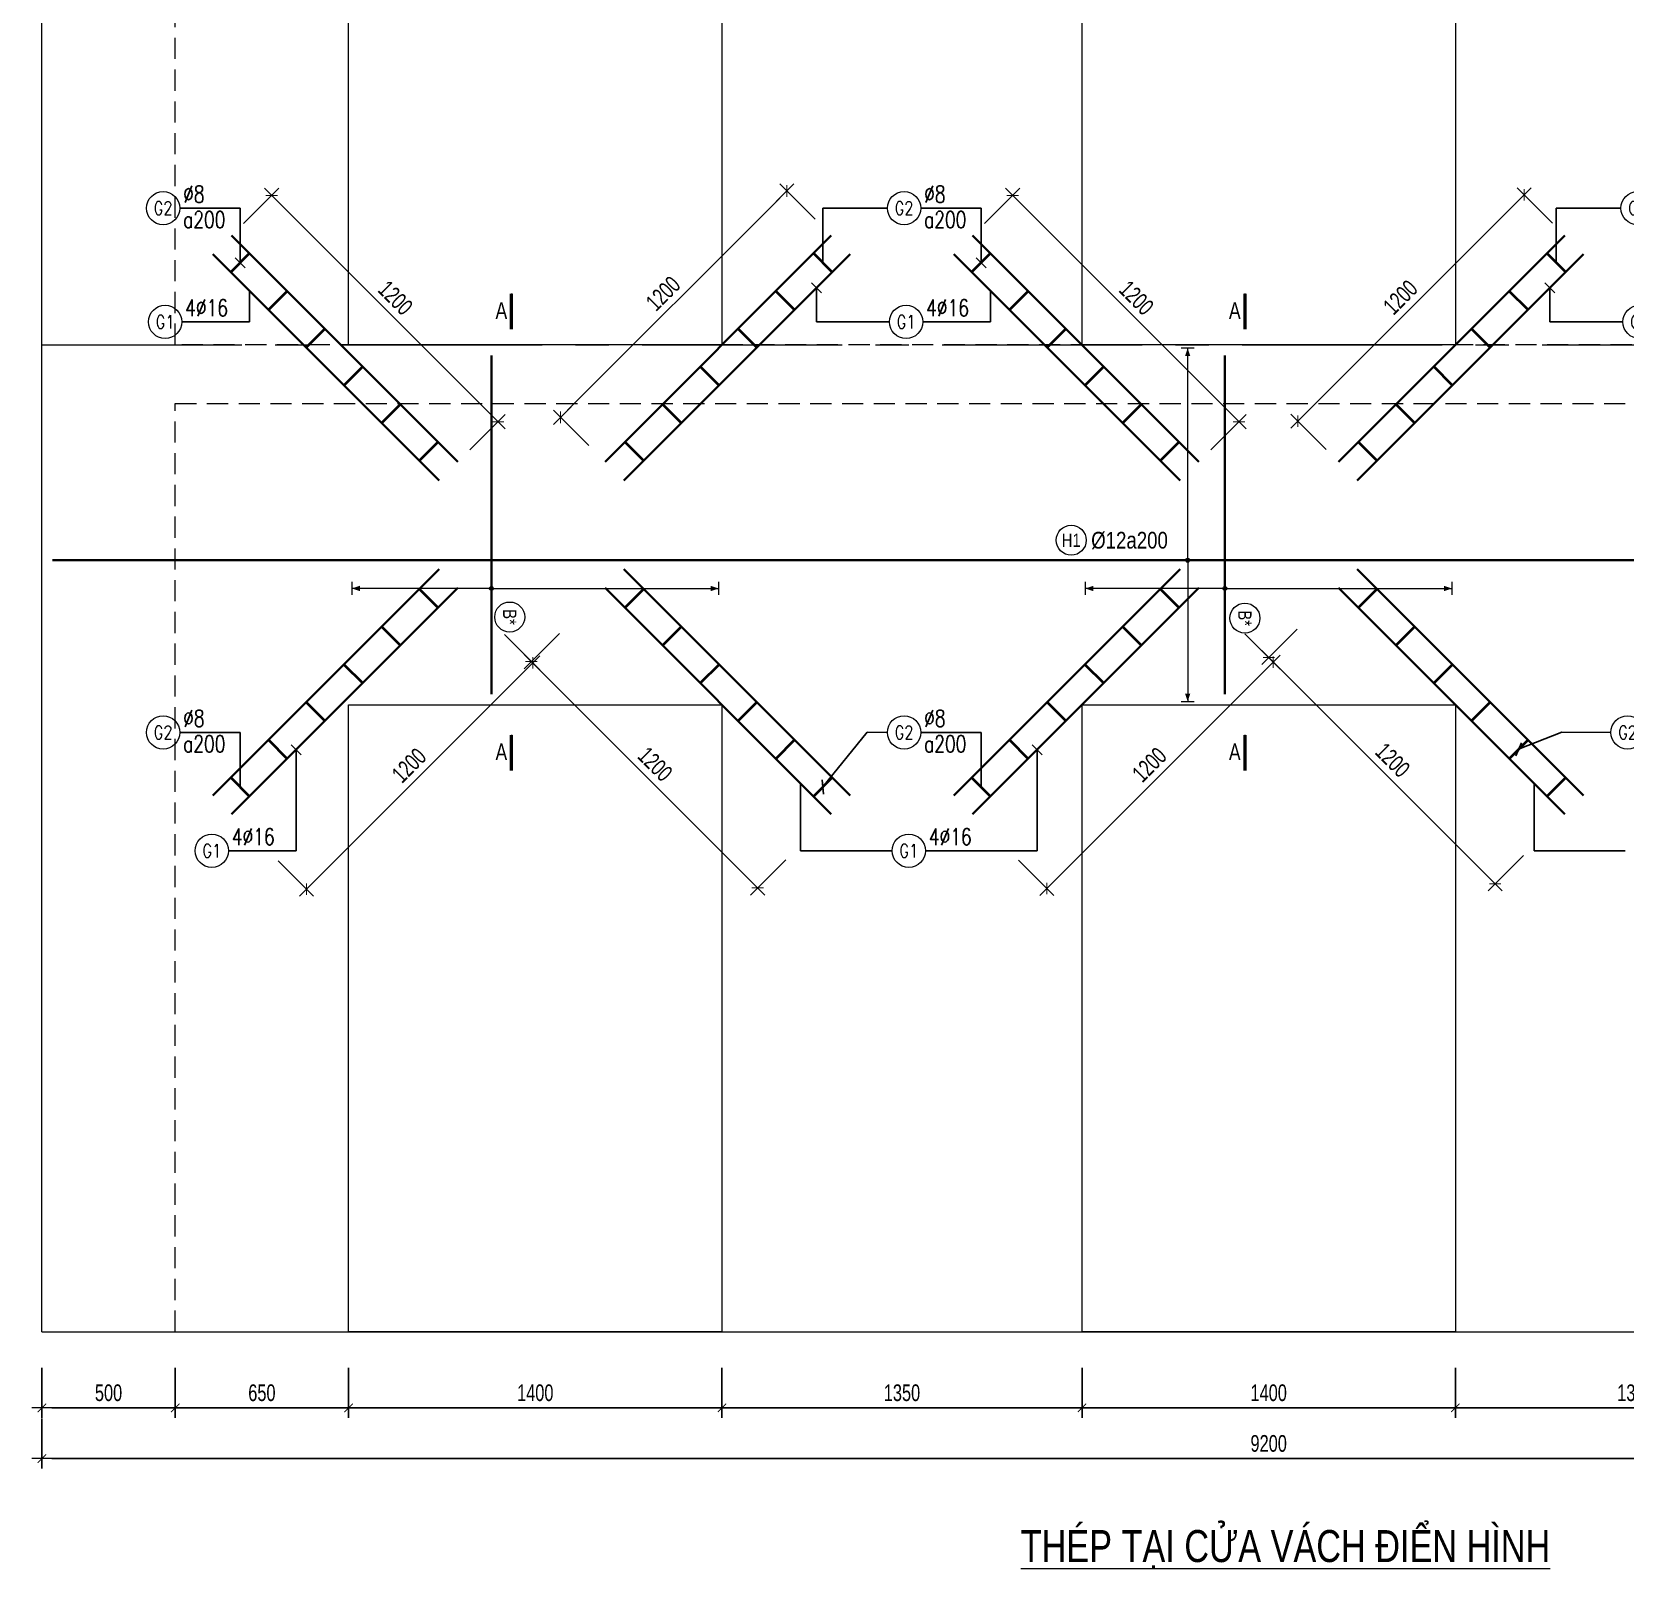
# Model space of a CAD drawing. Header units: millimetres. Extents: x 931337 to 1117500, y 19732 to 157199.
# Drawn here: x 943772 to 949746, y 39609 to 45372 of the extents above; entities that cross this region are included whole.
import ezdxf
from ezdxf.enums import TextEntityAlignment as Align

# ---------------------------------------------------------------- set-up
doc = ezdxf.new("R2010")
doc.units = ezdxf.units.MM
doc.header["$MEASUREMENT"] = 0
doc.linetypes.add('CENTER2', pattern=[1.125, 0.75, -0.125, 0.125, -0.125])
doc.linetypes.add('HIDDEN2', pattern=[4.7625, 3.175, -1.5875])
doc.layers.get('0').update_dxf_attribs({"lineweight": 20})
doc.layers.get('Defpoints').update_dxf_attribs({"color": 151, "lineweight": 9})
for name, color, linetype, lineweight in [('kata_dim', 8, 'Continuous', 5), ('kata_text', 7, 'Continuous', 30), ('NDC_S_ANNO', 7, 'Continuous', 20), ('NDC_S_AXIS', 5, 'CENTER2', 13), ('NDC_S_CONTINUOUS', 3, 'Continuous', 20), ('NDC_S_DIM', 1, 'Continuous', 15), ('NDC_S_HIDDEN', 8, 'HIDDEN2', 13), ('NDC_S_LEADER', 1, 'Continuous', 15), ('NDC_S_LEVEL TEXT', 7, 'Continuous', 20), ('NDC_S_REBAR', 4, 'Continuous', 35), ('NDC_S_STIRRUP', 4, 'Continuous', 40), ('NDC_S_SYMBOL', 1, 'Continuous', 15), ('NDC_S_TEXT SYMBOL', 7, 'Continuous', 20), ('NDC_S_VN TEXT', 7, 'Continuous', 20)]:
    doc.layers.add(name, color=color, linetype=linetype, lineweight=lineweight)
doc.styles.add('AVANTH', font='')
doc.styles.add('kata_text', font='arial.ttf', dxfattribs={"width": 0.8})
doc.styles.add('NDC_ANNO', font='', dxfattribs={"width": 0.8})
doc.styles.add('NDC_DIM', font='', dxfattribs={"width": 0.75})
doc.styles.add('NDC_EN TXT', font='romans.shx', dxfattribs={"width": 0.8})
doc.styles.get('AVANTH').set_extended_font_data('.VnAvantH')
doc.styles.get('NDC_ANNO').set_extended_font_data('Dotum')
doc.styles.get('NDC_DIM').set_extended_font_data('Dotum')
doc.dimstyles.new('NDC_dim_25', dxfattribs={"dimscale": 25, "dimtxt": 2.5, "dimasz": 1.5, "dimexe": 1.5, "dimexo": 2.5, "dimgap": 1, "dimtad": 1, "dimdec": 0, "dimzin": 0, "dimdsep": 46, "dimtxsty": 'NDC_DIM', "dimblk": 'DIMMARK', "dimcen": 0.09, "dimdle": 1.2, "dimclrd": 1, "dimclre": 1, "dimclrt": 3, "dimadec": 0, "dimazin": 0, "dimtfac": 1, "dimtdec": 0, "dimtix": 1, "dimtofl": 0, "dimtmove": 0, "dimatfit": 3, "dimfxl": 6, "dimfxlon": 1, "dimtolj": 1, "dimtzin": 0, "dimarcsym": 0})

# ---------------------------------------------------------------- blocks, each defined once
blk = doc.blocks.new('GIACUONG')
at = {"layer": 'NDC_S_REBAR'}
for p, q in [((-848855.8, -24182.4), (-848007.3, -23333.9)), ((-848785.1, -24253.1), (-847936.6, -23404.6))]:
    blk.add_line(p, q, dxfattribs=at)
at = {"layer": 'NDC_S_STIRRUP'}
for p, q in [((-848081.6, -23408.2), (-848010.9, -23478.9)), ((-848223, -23549.6), (-848152.3, -23620.3)), ((-848364.4, -23691), (-848293.7, -23761.7)), ((-848505.9, -23832.5), (-848435.2, -23903.2)), ((-848647.3, -23973.9), (-848576.6, -24044.6)), ((-848788.7, -24115.3), (-848718, -24186))]:
    blk.add_line(p, q, dxfattribs=at)
blk = doc.blocks.new('*U758')
h = blk.add_hatch(color=6)
edge = h.paths.add_edge_path()
edge.add_arc((-6.34, 0), 0.3, 0, 360)
for p, q in [((0, 0), (-176.59, 0)), ((188.21, 0), (0, 0))]:
    blk.add_line(p, q)
at = {"layer": 'kata_dim', "color": 6}
for q in [(-6.34, 31.8), (-6.34, -21.2)]:
    blk.add_line((-6.34, 0), q, dxfattribs=at)
for points in [[(-7.34, 31.8, 0.2, 0.2, 0), (-5.34, 31.8, 0, 0, 0)], [(-7.34, -21.2, 0.2, 0.2, 0), (-5.34, -21.2, 0, 0, 0)]]:
    blk.add_lwpolyline(points, format="xyseb", dxfattribs=at)
at = {"layer": 'kata_dim'}
blk.add_circle((-23.81, 3), 2.25, dxfattribs=at)
at = {"layer": 'kata_dim', "color": 6}
blk.add_circle((-6.34, 0), 0.3, dxfattribs=at)
for points in [[(-6.74, 30.6), (-6.34, 31.8), (-5.94, 30.6)], [(-6.74, -20), (-6.34, -21.2), (-5.94, -20)]]:
    blk.add_solid(points, dxfattribs=at)
at = {"layer": 'kata_text', "style": 'kata_text', "width": 0.8}
blk.add_attdef('KHT', text='', height=2, dxfattribs=at).set_placement((-23.81, 3), align=Align.MIDDLE_CENTER)
at = {"layer": 'kata_text', "color": 3, "style": 'kata_text', "width": 0.8}
blk.add_attdef('DKT', (-20.81, 1.75), '', height=2.5, dxfattribs=at)
blk = doc.blocks.new('*U756')
h = blk.add_hatch(color=6)
edge = h.paths.add_edge_path()
edge.add_arc((0, 0), 0.3, 0, 360)
for p, q in [((0, 0), (-34.94, 0)), ((15.86, 0), (0, 0))]:
    blk.add_line(p, q)
at = {"layer": 'kata_dim', "color": 6}
for q in [(0, 34.07), (0, -20.93)]:
    blk.add_line((0, 0), q, dxfattribs=at)
for points in [[(-1, 34.07, 0.2, 0.2, 0), (1, 34.07, 0, 0, 0)], [(-1, -20.93, 0.2, 0.2, 0), (1, -20.93, 0, 0, 0)]]:
    blk.add_lwpolyline(points, format="xyseb", dxfattribs=at)
at = {"layer": 'kata_dim'}
blk.add_circle((4.28, 2.74), 2.25, dxfattribs=at)
at = {"layer": 'kata_dim', "color": 6}
blk.add_circle((0, 0), 0.3, dxfattribs=at)
for points in [[(-0.4, 32.87), (0, 34.07), (0.4, 32.87)], [(-0.4, -19.73), (0, -20.93), (0.4, -19.73)]]:
    blk.add_solid(points, dxfattribs=at)
at = {"layer": 'kata_text', "style": 'kata_text', "width": 0.8}
blk.add_attdef('KHT', text='', height=2, dxfattribs=at).set_placement((4.28, 2.74), align=Align.MIDDLE_CENTER)
at = {"layer": 'kata_text', "color": 3, "style": 'kata_text', "width": 0.8}
blk.add_attdef('DKT', (7.28, 1.49), '', height=2.5, dxfattribs=at)
blk = doc.blocks.new('DIMMARK')
at = {"layer": 'NDC_S_DIM', "color": 1}
blk.add_line((-1.5, 0), (1, 0), dxfattribs=at)
at = {"layer": 'NDC_S_DIM', "color": 2, "const_width": 0.1}
blk.add_lwpolyline([(-0.42, -0.42), (0.42, 0.42)], dxfattribs=at)
blk = doc.blocks.new('*U13')
blk.add_circle((-2.5, 0), 2.5)
at = {"layer": 'NDC_S_VN TEXT', "color": 3, "style": 'NDC_EN TXT', "width": 0.75}
blk.add_attdef('DK1', (0.5, 0.85), '', height=2.5, dxfattribs=at)
at = {"layer": 'NDC_S_VN TEXT', "color": 7, "style": 'NDC_EN TXT', "width": 0.8}
blk.add_attdef('SH2', text='', height=2, dxfattribs=at).set_placement((-2.5, 0), align=Align.MIDDLE)
blk = doc.blocks.new('*U11')
blk.add_circle((-2.5, 0), 2.5)
at = {"layer": 'NDC_S_VN TEXT', "color": 3, "style": 'NDC_EN TXT', "width": 0.75}
for tag, p in [('DK1', (0.5, 0.85)), ('KC1', (0.5, -2.97))]:
    blk.add_attdef(tag, p, '', height=2.5, dxfattribs=at)
at = {"layer": 'NDC_S_VN TEXT', "color": 7, "style": 'NDC_EN TXT', "width": 0.8}
blk.add_attdef('SH2', text='', height=2, dxfattribs=at).set_placement((-2.5, 0), align=Align.MIDDLE)
blk = doc.blocks.new('*D764')
at = {"layer": 'Defpoints', "color": 0, "transparency": 16777216}
for p in [(944309.6, 40499), (944959.6, 40499), (944959.6, 40213.8)]:
    blk.add_point(p, dxfattribs=at)
at = {"layer": 'NDC_S_DIM', "color": 1, "lineweight": -2, "transparency": 16777216}
for p, q in [((944309.6, 40363.8), (944309.6, 40176.3)), ((944959.6, 40363.8), (944959.6, 40176.3)), ((944347.1, 40213.8), (944922.1, 40213.8))]:
    blk.add_line(p, q, dxfattribs=at)
at = {"layer": 'NDC_S_DIM', "color": 1, "lineweight": -2, "transparency": 16777216, "xscale": 37.5, "yscale": 37.5, "zscale": 37.5, "rotation": 180}
blk.add_blockref('DIMMARK', (944309.6, 40213.8), dxfattribs=at)
at = {"layer": 'NDC_S_DIM', "color": 1, "lineweight": -2, "transparency": 16777216, "xscale": 37.5, "yscale": 37.5, "zscale": 37.5}
blk.add_blockref('DIMMARK', (944959.6, 40213.8), dxfattribs=at)
at = {"layer": 'NDC_S_DIM', "color": 3, "transparency": 16777216, "insert": (944634.6, 40270.1), "char_height": 62.5, "attachment_point": 5, "style": 'NDC_DIM'}
blk.add_mtext('\\A1;650', dxfattribs=at)
blk = doc.blocks.new('*D765')
at = {"layer": 'Defpoints', "color": 0, "transparency": 16777216}
for p in [(944959.6, 40499), (946359.6, 40499), (946359.6, 40213.8)]:
    blk.add_point(p, dxfattribs=at)
at = {"layer": 'NDC_S_DIM', "color": 1, "lineweight": -2, "transparency": 16777216}
for p, q in [((944959.6, 40363.8), (944959.6, 40176.3)), ((946359.6, 40363.8), (946359.6, 40176.3)), ((944997.1, 40213.8), (946322.1, 40213.8))]:
    blk.add_line(p, q, dxfattribs=at)
at = {"layer": 'NDC_S_DIM', "color": 1, "lineweight": -2, "transparency": 16777216, "xscale": 37.5, "yscale": 37.5, "zscale": 37.5, "rotation": 180}
blk.add_blockref('DIMMARK', (944959.6, 40213.8), dxfattribs=at)
at = {"layer": 'NDC_S_DIM', "color": 1, "lineweight": -2, "transparency": 16777216, "xscale": 37.5, "yscale": 37.5, "zscale": 37.5}
blk.add_blockref('DIMMARK', (946359.6, 40213.8), dxfattribs=at)
at = {"layer": 'NDC_S_DIM', "color": 3, "transparency": 16777216, "insert": (945659.6, 40270.1), "char_height": 62.5, "attachment_point": 5, "style": 'NDC_DIM'}
blk.add_mtext('\\A1;1400', dxfattribs=at)
blk = doc.blocks.new('*D766')
at = {"layer": 'Defpoints', "color": 0, "transparency": 16777216}
for p in [(946359.6, 40499), (947709.6, 40499), (947709.6, 40213.8)]:
    blk.add_point(p, dxfattribs=at)
at = {"layer": 'NDC_S_DIM', "color": 1, "lineweight": -2, "transparency": 16777216}
for p, q in [((946359.6, 40363.8), (946359.6, 40176.3)), ((947709.6, 40363.8), (947709.6, 40176.3)), ((946397.1, 40213.8), (947672.1, 40213.8))]:
    blk.add_line(p, q, dxfattribs=at)
at = {"layer": 'NDC_S_DIM', "color": 1, "lineweight": -2, "transparency": 16777216, "xscale": 37.5, "yscale": 37.5, "zscale": 37.5, "rotation": 180}
blk.add_blockref('DIMMARK', (946359.6, 40213.8), dxfattribs=at)
at = {"layer": 'NDC_S_DIM', "color": 1, "lineweight": -2, "transparency": 16777216, "xscale": 37.5, "yscale": 37.5, "zscale": 37.5}
blk.add_blockref('DIMMARK', (947709.6, 40213.8), dxfattribs=at)
at = {"layer": 'NDC_S_DIM', "color": 3, "transparency": 16777216, "insert": (947034.6, 40270.1), "char_height": 62.5, "attachment_point": 5, "style": 'NDC_DIM'}
blk.add_mtext('\\A1;1350', dxfattribs=at)
blk = doc.blocks.new('*D767')
at = {"layer": 'Defpoints', "color": 0, "transparency": 16777216}
for p in [(947709.6, 40499), (949109.6, 40499), (949109.6, 40213.8)]:
    blk.add_point(p, dxfattribs=at)
at = {"layer": 'NDC_S_DIM', "color": 1, "lineweight": -2, "transparency": 16777216}
for p, q in [((947709.6, 40363.8), (947709.6, 40176.3)), ((949109.6, 40363.8), (949109.6, 40176.3)), ((947747.1, 40213.8), (949072.1, 40213.8))]:
    blk.add_line(p, q, dxfattribs=at)
at = {"layer": 'NDC_S_DIM', "color": 1, "lineweight": -2, "transparency": 16777216, "xscale": 37.5, "yscale": 37.5, "zscale": 37.5, "rotation": 180}
blk.add_blockref('DIMMARK', (947709.6, 40213.8), dxfattribs=at)
at = {"layer": 'NDC_S_DIM', "color": 1, "lineweight": -2, "transparency": 16777216, "xscale": 37.5, "yscale": 37.5, "zscale": 37.5}
blk.add_blockref('DIMMARK', (949109.6, 40213.8), dxfattribs=at)
at = {"layer": 'NDC_S_DIM', "color": 3, "transparency": 16777216, "insert": (948409.6, 40270.1), "char_height": 62.5, "attachment_point": 5, "style": 'NDC_DIM'}
blk.add_mtext('\\A1;1400', dxfattribs=at)
blk = doc.blocks.new('*D768')
at = {"layer": 'Defpoints', "color": 0, "transparency": 16777216}
for p in [(949109.6, 40499), (950459.6, 40499), (950459.6, 40213.8)]:
    blk.add_point(p, dxfattribs=at)
at = {"layer": 'NDC_S_DIM', "color": 1, "lineweight": -2, "transparency": 16777216}
for p, q in [((949109.6, 40363.8), (949109.6, 40176.3)), ((950459.6, 40363.8), (950459.6, 40176.3)), ((949147.1, 40213.8), (950422.1, 40213.8))]:
    blk.add_line(p, q, dxfattribs=at)
at = {"layer": 'NDC_S_DIM', "color": 1, "lineweight": -2, "transparency": 16777216, "xscale": 37.5, "yscale": 37.5, "zscale": 37.5, "rotation": 180}
blk.add_blockref('DIMMARK', (949109.6, 40213.8), dxfattribs=at)
at = {"layer": 'NDC_S_DIM', "color": 1, "lineweight": -2, "transparency": 16777216, "xscale": 37.5, "yscale": 37.5, "zscale": 37.5}
blk.add_blockref('DIMMARK', (950459.6, 40213.8), dxfattribs=at)
at = {"layer": 'NDC_S_DIM', "color": 3, "transparency": 16777216, "insert": (949784.6, 40270.1), "char_height": 62.5, "attachment_point": 5, "style": 'NDC_DIM'}
blk.add_mtext('\\A1;1350', dxfattribs=at)
blk = doc.blocks.new('*D770')
at = {"layer": 'Defpoints', "color": 0, "transparency": 16777216}
for p in [(943809.6, 40499), (953009.6, 40499), (953009.6, 40023.8)]:
    blk.add_point(p, dxfattribs=at)
at = {"layer": 'NDC_S_DIM', "color": 1, "lineweight": -2, "transparency": 16777216}
for p, q in [((943809.6, 40173.8), (943809.6, 39986.3)), ((953009.6, 40173.8), (953009.6, 39986.3)), ((943847.1, 40023.8), (952972.1, 40023.8))]:
    blk.add_line(p, q, dxfattribs=at)
at = {"layer": 'NDC_S_DIM', "color": 1, "lineweight": -2, "transparency": 16777216, "xscale": 37.5, "yscale": 37.5, "zscale": 37.5, "rotation": 180}
blk.add_blockref('DIMMARK', (943809.6, 40023.8), dxfattribs=at)
at = {"layer": 'NDC_S_DIM', "color": 1, "lineweight": -2, "transparency": 16777216, "xscale": 37.5, "yscale": 37.5, "zscale": 37.5}
blk.add_blockref('DIMMARK', (953009.6, 40023.8), dxfattribs=at)
at = {"layer": 'NDC_S_DIM', "color": 3, "transparency": 16777216, "insert": (948409.6, 40080.1), "char_height": 62.5, "attachment_point": 5, "style": 'NDC_DIM'}
blk.add_mtext('\\A1;9200', dxfattribs=at)
blk = doc.blocks.new('*U749')
at = {"layer": 'NDC_S_ANNO', "linetype": 'ByBlock', "lineweight": -2}
blk.add_line((0, 4.36), (0, -1), dxfattribs=at)
at = {"layer": 'NDC_S_ANNO', "ltscale": 0.005, "const_width": 0.5}
blk.add_lwpolyline([(0, -1), (0, 4.36)], dxfattribs=at)
at = {"layer": 'NDC_S_TEXT SYMBOL', "linetype": 'ByBlock', "lineweight": -2, "style": 'NDC_ANNO', "width": 0.8}
blk.add_attdef('DETAIL', text='', height=2.5, dxfattribs=at).set_placement((-0.64, 1.82), align=Align.MIDDLE_RIGHT)
blk = doc.blocks.new('*D775')
at = {"layer": 'Defpoints', "color": 0, "transparency": 16777216}
for p in [(943809.6, 40499), (944309.6, 40499), (943809.6, 40213.8)]:
    blk.add_point(p, dxfattribs=at)
at = {"layer": 'NDC_S_DIM', "color": 1, "lineweight": -2, "transparency": 16777216}
for p, q in [((943809.6, 40363.8), (943809.6, 40176.3)), ((944309.6, 40363.8), (944309.6, 40176.3)), ((944272.1, 40213.8), (943847.1, 40213.8))]:
    blk.add_line(p, q, dxfattribs=at)
at = {"layer": 'NDC_S_DIM', "color": 1, "lineweight": -2, "transparency": 16777216, "xscale": 37.5, "yscale": 37.5, "zscale": 37.5, "rotation": 180}
blk.add_blockref('DIMMARK', (943809.6, 40213.8), dxfattribs=at)
at = {"layer": 'NDC_S_DIM', "color": 1, "lineweight": -2, "transparency": 16777216, "xscale": 37.5, "yscale": 37.5, "zscale": 37.5}
blk.add_blockref('DIMMARK', (944309.6, 40213.8), dxfattribs=at)
at = {"layer": 'NDC_S_DIM', "color": 3, "transparency": 16777216, "insert": (944059.6, 40270.1), "char_height": 62.5, "attachment_point": 5, "style": 'NDC_DIM'}
blk.add_mtext('\\A1;500', dxfattribs=at)
blk = doc.blocks.new('*U753')
h = blk.add_hatch(color=6)
edge = h.paths.add_edge_path()
edge.add_arc((0, 0), 0.3, 0, 360)
for p, q in [((0, 0), (-34.94, 0)), ((15.86, 0), (0, 0))]:
    blk.add_line(p, q)
at = {"layer": 'kata_dim', "color": 6}
for q in [(0, 34.07), (0, -20.93)]:
    blk.add_line((0, 0), q, dxfattribs=at)
for points in [[(-1, 34.07, 0.2, 0.2, 0), (1, 34.07, 0, 0, 0)], [(-1, -20.93, 0.2, 0.2, 0), (1, -20.93, 0, 0, 0)]]:
    blk.add_lwpolyline(points, format="xyseb", dxfattribs=at)
at = {"layer": 'kata_dim'}
blk.add_circle((4.45, 3), 2.25, dxfattribs=at)
at = {"layer": 'kata_dim', "color": 6}
blk.add_circle((0, 0), 0.3, dxfattribs=at)
for points in [[(-0.4, 32.87), (0, 34.07), (0.4, 32.87)], [(-0.4, -19.73), (0, -20.93), (0.4, -19.73)]]:
    blk.add_solid(points, dxfattribs=at)
at = {"layer": 'kata_text', "style": 'kata_text', "width": 0.8}
blk.add_attdef('KHT', text='', height=2, dxfattribs=at).set_placement((4.45, 3), align=Align.MIDDLE_CENTER)
at = {"layer": 'kata_text', "color": 3, "style": 'kata_text', "width": 0.8}
blk.add_attdef('DKT', (7.45, 1.75), '', height=2.5, dxfattribs=at)
blk = doc.blocks.new('*D779')
at = {"layer": 'Defpoints', "color": 0, "transparency": 16777216}
for p in [(945369.7, 43287.4), (945650.4, 43006.8), (944521.2, 42438.9)]:
    blk.add_point(p, dxfattribs=at)
at = {"layer": 'NDC_S_DIM', "color": 1, "lineweight": -2, "transparency": 16777216}
for p, q in [((945544.3, 43112.8), (945676.9, 42980.2)), ((944828.4, 42184.7), (945623.9, 42980.2)), ((944695.8, 42264.3), (944828.4, 42131.7))]:
    blk.add_line(p, q, dxfattribs=at)
at = {"layer": 'NDC_S_DIM', "color": 1, "lineweight": -2, "transparency": 16777216, "xscale": 37.5, "yscale": 37.5, "zscale": 37.5}
for p, rotation in [((945650.4, 43006.8), 45), ((944801.9, 42158.2), 225)]:
    blk.add_blockref('DIMMARK', p, dxfattribs=dict(at, rotation=rotation))
at = {"layer": 'NDC_S_DIM', "color": 3, "transparency": 16777216, "insert": (945186.3, 42622.3), "char_height": 62.5, "attachment_point": 5, "rotation": 45, "style": 'NDC_DIM'}
blk.add_mtext('\\A1;1200', dxfattribs=at)
blk = doc.blocks.new('*D780')
at = {"layer": 'Defpoints', "color": 0, "transparency": 16777216}
for p in [(945921.2, 43287.4), (946769.7, 42438.9), (946493.5, 42162.7)]:
    blk.add_point(p, dxfattribs=at)
at = {"layer": 'NDC_S_DIM', "color": 1, "lineweight": -2, "transparency": 16777216}
for p, q in [((945751.1, 43117.3), (945618.5, 42984.7)), ((945671.5, 42984.7), (946467, 42189.2)), ((946599.6, 42268.8), (946467, 42136.2))]:
    blk.add_line(p, q, dxfattribs=at)
at = {"layer": 'NDC_S_DIM', "color": 1, "lineweight": -2, "transparency": 16777216, "xscale": 37.5, "yscale": 37.5, "zscale": 37.5}
for p, rotation in [((945645, 43011.2), 135), ((946493.5, 42162.7), 315)]:
    blk.add_blockref('DIMMARK', p, dxfattribs=dict(at, rotation=rotation))
at = {"layer": 'NDC_S_DIM', "color": 3, "transparency": 16777216, "insert": (946109.1, 42626.8), "char_height": 62.5, "attachment_point": 5, "rotation": 315, "style": 'NDC_DIM'}
blk.add_mtext('\\A1;1200', dxfattribs=at)
blk = doc.blocks.new('*D781')
at = {"layer": 'Defpoints', "color": 0, "transparency": 16777216}
for p in [(944521.2, 44609.1), (945519.9, 43910.7), (945369.7, 43760.6)]:
    blk.add_point(p, dxfattribs=at)
at = {"layer": 'NDC_S_DIM', "color": 1, "lineweight": -2, "transparency": 16777216}
for p, q in [((944565.4, 44653.3), (944697.8, 44785.8)), ((944697.8, 44732.8), (945493.3, 43937.3)), ((945413.9, 43804.8), (945546.4, 43937.3))]:
    blk.add_line(p, q, dxfattribs=at)
at = {"layer": 'NDC_S_DIM', "color": 1, "lineweight": -2, "transparency": 16777216, "xscale": 37.5, "yscale": 37.5, "zscale": 37.5}
for p, rotation in [((944671.3, 44759.3), 135), ((945519.9, 43910.7), 315)]:
    blk.add_blockref('DIMMARK', p, dxfattribs=dict(at, rotation=rotation))
at = {"layer": 'NDC_S_DIM', "color": 3, "transparency": 16777216, "insert": (945135.4, 44374.8), "char_height": 62.5, "attachment_point": 5, "rotation": 315, "style": 'NDC_DIM'}
blk.add_mtext('\\A1;1200', dxfattribs=at)
blk = doc.blocks.new('*D782')
at = {"layer": 'Defpoints', "color": 0, "transparency": 16777216}
for p in [(946603, 44775.8), (946769.7, 44609.1), (945921.2, 43760.6)]:
    blk.add_point(p, dxfattribs=at)
at = {"layer": 'NDC_S_DIM', "color": 1, "lineweight": -2, "transparency": 16777216}
for p, q in [((945781, 43953.8), (946576.5, 44749.3)), ((946709.1, 44669.8), (946576.5, 44802.4)), ((945860.6, 43821.2), (945728, 43953.8))]:
    blk.add_line(p, q, dxfattribs=at)
at = {"layer": 'NDC_S_DIM', "color": 1, "lineweight": -2, "transparency": 16777216, "xscale": 37.5, "yscale": 37.5, "zscale": 37.5}
for p, rotation in [((946603, 44775.8), 45), ((945754.5, 43927.3), 225)]:
    blk.add_blockref('DIMMARK', p, dxfattribs=dict(at, rotation=rotation))
at = {"layer": 'NDC_S_DIM', "color": 3, "transparency": 16777216, "insert": (946139, 44391.4), "char_height": 62.5, "attachment_point": 5, "rotation": 45, "style": 'NDC_DIM'}
blk.add_mtext('\\A1;1200', dxfattribs=at)
blk = doc.blocks.new('*D801')
at = {"layer": 'Defpoints', "color": 0, "transparency": 16777216}
for p in [(948077.3, 43358.1), (948426.3, 43009.2), (947228.8, 42509.6)]:
    blk.add_point(p, dxfattribs=at)
at = {"layer": 'NDC_S_DIM', "color": 1, "lineweight": -2, "transparency": 16777216}
for p, q in [((948320.2, 43115.3), (948452.8, 42982.7)), ((947604.2, 42187.2), (948399.7, 42982.7)), ((947471.7, 42266.7), (947604.2, 42134.1))]:
    blk.add_line(p, q, dxfattribs=at)
at = {"layer": 'NDC_S_DIM', "color": 1, "lineweight": -2, "transparency": 16777216, "xscale": 37.5, "yscale": 37.5, "zscale": 37.5}
for p, rotation in [((948426.3, 43009.2), 45.0000000000005), ((947577.7, 42160.7), 225.0000000000005)]:
    blk.add_blockref('DIMMARK', p, dxfattribs=dict(at, rotation=rotation))
at = {"layer": 'NDC_S_DIM', "color": 3, "transparency": 16777216, "insert": (947962.2, 42624.7), "char_height": 62.5, "attachment_point": 5, "rotation": 45, "style": 'NDC_DIM'}
blk.add_mtext('\\A1;1200', dxfattribs=at)
blk = doc.blocks.new('*D802')
at = {"layer": 'Defpoints', "color": 0, "transparency": 16777216}
for p in [(948741.9, 43358.1), (949590.4, 42509.6), (949258.8, 42178)]:
    blk.add_point(p, dxfattribs=at)
at = {"layer": 'NDC_S_DIM', "color": 1, "lineweight": -2, "transparency": 16777216}
for p, q in [((948516.4, 43132.6), (948383.8, 43000)), ((948436.8, 43000), (949232.3, 42204.5)), ((949364.9, 42284.1), (949232.3, 42151.5))]:
    blk.add_line(p, q, dxfattribs=at)
at = {"layer": 'NDC_S_DIM', "color": 1, "lineweight": -2, "transparency": 16777216, "xscale": 37.5, "yscale": 37.5, "zscale": 37.5}
for p, rotation in [((948410.3, 43026.5), 135), ((949258.8, 42178), 315)]:
    blk.add_blockref('DIMMARK', p, dxfattribs=dict(at, rotation=rotation))
at = {"layer": 'NDC_S_DIM', "color": 3, "transparency": 16777216, "insert": (948874.4, 42642.1), "char_height": 62.5, "attachment_point": 5, "rotation": 315, "style": 'NDC_DIM'}
blk.add_mtext('\\A1;1200', dxfattribs=at)
blk = doc.blocks.new('*D803')
at = {"layer": 'Defpoints', "color": 0, "transparency": 16777216}
for p in [(947299.5, 44609.1), (948298.1, 43910.7), (948148, 43760.6)]:
    blk.add_point(p, dxfattribs=at)
at = {"layer": 'NDC_S_DIM', "color": 1, "lineweight": -2, "transparency": 16777216}
for p, q in [((947343.7, 44653.3), (947476.1, 44785.8)), ((947476.1, 44732.8), (948271.6, 43937.3)), ((948192.2, 43804.8), (948324.7, 43937.3))]:
    blk.add_line(p, q, dxfattribs=at)
at = {"layer": 'NDC_S_DIM', "color": 1, "lineweight": -2, "transparency": 16777216, "xscale": 37.5, "yscale": 37.5, "zscale": 37.5}
for p, rotation in [((947449.6, 44759.3), 135), ((948298.1, 43910.7), 315)]:
    blk.add_blockref('DIMMARK', p, dxfattribs=dict(at, rotation=rotation))
at = {"layer": 'NDC_S_DIM', "color": 3, "transparency": 16777216, "insert": (947913.7, 44374.8), "char_height": 62.5, "attachment_point": 5, "rotation": 315, "style": 'NDC_DIM'}
blk.add_mtext('\\A1;1200', dxfattribs=at)
blk = doc.blocks.new('*D804')
at = {"layer": 'Defpoints', "color": 0, "transparency": 16777216}
for p in [(949367.5, 44761.4), (949519.7, 44609.1), (948671.2, 43760.6)]:
    blk.add_point(p, dxfattribs=at)
at = {"layer": 'NDC_S_DIM', "color": 1, "lineweight": -2, "transparency": 16777216}
for p, q in [((949473.5, 44655.3), (949340.9, 44787.9)), ((948545.4, 43939.4), (949340.9, 44734.9)), ((948625, 43806.8), (948492.4, 43939.4))]:
    blk.add_line(p, q, dxfattribs=at)
at = {"layer": 'NDC_S_DIM', "color": 1, "lineweight": -2, "transparency": 16777216, "xscale": 37.5, "yscale": 37.5, "zscale": 37.5}
for p, rotation in [((949367.5, 44761.4), 45), ((948518.9, 43912.9), 225)]:
    blk.add_blockref('DIMMARK', p, dxfattribs=dict(at, rotation=rotation))
at = {"layer": 'NDC_S_DIM', "color": 3, "transparency": 16777216, "insert": (948903.4, 44377), "char_height": 62.5, "attachment_point": 5, "rotation": 45, "style": 'NDC_DIM'}
blk.add_mtext('\\A1;1200', dxfattribs=at)

msp = doc.modelspace()

# ---------------------------------------------------------------- linework, layer by layer
at = {"layer": 'NDC_S_AXIS', "ltscale": 1000}
for p, q in [((943809.97, 44199.023), (952376.186, 44199.023)), ((943809.97, 40499.023), (952376.186, 40499.023))]:
    msp.add_line(p, q, dxfattribs=at)
at = {"layer": 'NDC_S_CONTINUOUS'}
for q in [(943809.603, 51035.305), (953009.603, 40499.023)]:
    msp.add_line((943809.603, 40499.023), q, dxfattribs=at)
for points in [[(944959.603, 46549.023), (946359.603, 46549.023), (946359.603, 44199.023), (944959.603, 44199.023)], [(947709.603, 46549.023), (949109.603, 46549.023), (949109.603, 44199.023), (947709.603, 44199.023)], [(944959.603, 42849.023), (946359.603, 42849.023), (946359.603, 40499.023), (944959.603, 40499.023)], [(947709.603, 42849.023), (949109.603, 42849.023), (949109.603, 40499.023), (947709.603, 40499.023)]]:
    msp.add_lwpolyline(points, close=True, dxfattribs=at)
at = {"layer": 'NDC_S_HIDDEN', "ltscale": 25}
for p, q in [((944309.603, 44199.023), (944309.603, 47679.023)), ((952509.603, 44199.023), (944309.603, 44199.023)), ((944309.603, 40499.023), (944309.603, 43979.023)), ((944309.603, 43979.023), (952509.603, 43979.023))]:
    msp.add_line(p, q, dxfattribs=at)

# ---------------------------------------------------------------- block references
at = {"layer": 'NDC_S_CONTINUOUS', "xscale": -1, "rotation": 180}
for p in [(1793306.308, 20356.023), (1796084.592, 20356.023)]:
    msp.add_blockref('GIACUONG', p, dxfattribs=at)
at = {"layer": 'NDC_S_CONTINUOUS', "rotation": 180}
for p in [(97984.614, 20356.023), (100734.614, 20356.023)]:
    msp.add_blockref('GIACUONG', p, dxfattribs=at)
at = {"layer": 'NDC_S_CONTINUOUS'}
for p in [(1793306.308, 66692.023), (1796084.592, 66692.023)]:
    msp.add_blockref('GIACUONG', p, dxfattribs=at)
at = {"layer": 'NDC_S_CONTINUOUS', "xscale": -1}
for p in [(97984.614, 66692.023), (100734.614, 66692.023)]:
    msp.add_blockref('GIACUONG', p, dxfattribs=at)
at = {"layer": 'NDC_S_REBAR', "xscale": 25, "yscale": 25, "zscale": 25}
msp.add_blockref('*U758', (948264.308, 43391.523), dxfattribs=at).add_auto_attribs({'KHT': 'H1', 'DKT': '%%C12a200'})
at = {"layer": 'NDC_S_REBAR'}
ref = msp.add_blockref('*U756', (945495.308, 43285.616), dxfattribs=dict(at, xscale=25, yscale=25, zscale=25, rotation=270))
ref.add_attrib('KHT', 'B*', dxfattribs={"layer": 'kata_text', "height": 50, "rotation": 270, "style": 'kata_text', "width": 0.8}).set_placement((945563.868, 43178.597), align=Align.MIDDLE_CENTER)
ref = msp.add_blockref('*U753', (948245.308, 43285.616), dxfattribs=dict(at, xscale=25, yscale=25, zscale=25, rotation=270))
ref.add_attrib('KHT', 'B*', dxfattribs={"layer": 'kata_text', "height": 50, "rotation": 270, "style": 'kata_text', "width": 0.8}).set_placement((948320.308, 43174.309), align=Align.MIDDLE_CENTER)
at = {"layer": 'NDC_S_SYMBOL', "xscale": 25, "yscale": 25}
for p, zscale in [((945570.308, 44282.169), 100), ((948320.308, 44282.169), 100), ((945570.308, 42627.762), 25), ((948320.308, 42627.762), 25)]:
    msp.add_blockref('*U749', p, dxfattribs=dict(at, zscale=zscale)).add_auto_attribs({'DETAIL': 'A'})
at = {"layer": 'NDC_S_VN TEXT', "xscale": 25, "yscale": 25, "zscale": 25}
for name, p, values in [('*U11', (944326.808, 44711.323), {'SH2': 'G2', 'DK1': '%%C8', 'KC1': 'a200'}), ('*U11', (947105.092, 44711.323), {'SH2': 'G2', 'DK1': '%%C8', 'KC1': 'a200'}), ('*U11', (949855.092, 44711.323), {'SH2': 'G2', 'DK1': '%%C8', 'KC1': 'a200'}), ('*U13', (944334.303, 44285.15), {'SH2': 'G1', 'DK1': '4%%C16'}), ('*U13', (947112.587, 44285.15), {'SH2': 'G1', 'DK1': '4%%C16'}), ('*U13', (949862.587, 44285.15), {'SH2': 'G1', 'DK1': '4%%C16'}), ('*U11', (944326.808, 42746.023), {'SH2': 'G2', 'DK1': '%%C8', 'KC1': 'a200'}), ('*U11', (947105.092, 42746.023), {'SH2': 'G2', 'DK1': '%%C8', 'KC1': 'a200'}), ('*U11', (949817.661, 42746.023), {'SH2': 'G2', 'DK1': '%%C8', 'KC1': 'a200'}), ('*U13', (944509.308, 42302.523), {'SH2': 'G1', 'DK1': '4%%C16'}), ('*U13', (947122.654, 42302.523), {'SH2': 'G1', 'DK1': '4%%C16'})]:
    msp.add_blockref(name, p, dxfattribs=at).add_auto_attribs(values)

# ---------------------------------------------------------------- texts
at = {"layer": 'NDC_S_LEVEL TEXT', "style": 'AVANTH', "width": 0.8}
msp.add_text('%%UTHÐP T¹I CöA V¸CH §IÓN H×NH', height=120, dxfattribs=at).set_placement((948472.578, 39635.682), align=Align.CENTER)

# ---------------------------------------------------------------- dimensions: what is measured, and where the dimension line sits
at = {"layer": 'NDC_S_DIM'}
for p1, p2, distance, picture, middle in [((944521.197, 44609.145), (945369.725, 43760.617), 212.314, '*D781', (945135.394, 44374.814)), ((945921.197, 43760.617), (946769.725, 44609.145), 235.742, '*D782', (946138.962, 44391.38)), ((947299.481, 44609.145), (948148.009, 43760.617), 212.314, '*D803', (947913.679, 44374.814)), ((948671.197, 43760.617), (949519.725, 44609.145), 215.341, '*D804', (948903.387, 44376.955)), ((947228.771, 42509.612), (948077.299, 43358.14), -493.498, '*D801', (947962.186, 42624.725)), ((948741.908, 43358.14), (949590.436, 42509.612), -468.95, '*D802', (948874.379, 42642.083)), ((944521.197, 42438.901), (945369.725, 43287.429), -396.925, '*D779', (945186.325, 42622.302)), ((945921.197, 43287.429), (946769.725, 42438.901), -390.622, '*D780', (946109.054, 42626.758))]:
    dim = msp.add_aligned_dim(p1=p1, p2=p2, distance=distance, dimstyle='NDC_dim_25', dxfattribs=at)
    dim.commit()
    dim.dimension.update_dxf_attribs({"geometry": picture, "text_midpoint": middle})
for base, p1, p2, picture, middle in [((953009.603, 40023.799), (943809.603, 40499.023), (953009.603, 40499.023), '*D770', (948409.603, 40080.092)), ((944959.603, 40213.83), (944309.603, 40499.023), (944959.603, 40499.023), '*D764', (944634.603, 40270.122)), ((946359.603, 40213.83), (944959.603, 40499.023), (946359.603, 40499.023), '*D765', (945659.603, 40270.122)), ((947709.603, 40213.83), (946359.603, 40499.023), (947709.603, 40499.023), '*D766', (947034.603, 40270.122)), ((949109.603, 40213.83), (947709.603, 40499.023), (949109.603, 40499.023), '*D767', (948409.603, 40270.122)), ((950459.603, 40213.83), (949109.603, 40499.023), (950459.603, 40499.023), '*D768', (949784.603, 40270.122))]:
    dim = msp.add_linear_dim(base=base, p1=p1, p2=p2, dimstyle='NDC_dim_25', dxfattribs=at)
    dim.commit()
    dim.dimension.update_dxf_attribs({"geometry": picture, "text_midpoint": middle})
dim = msp.add_linear_dim(base=(943809.603, 40213.83), p1=(944309.603, 40499.023), p2=(943809.603, 40499.023), dimstyle='NDC_dim_25', override={"dimtmove": 1}, dxfattribs=at)
dim.commit()
dim.dimension.update_dxf_attribs({"geometry": '*D775', "text_midpoint": (944059.603, 40270.122)})

# ---------------------------------------------------------------- leaders
at = {"layer": 'NDC_S_LEADER'}
for points, override in [([(944552.958, 44506.673), (944552.958, 44711.323), (944326.808, 44711.323)], {"dimtad": 0, "dimldrblk": 'Oblique'}), ([(946737.964, 44506.673), (946737.964, 44710.983), (946980.092, 44711.281)], {"dimtad": 0, "dimldrblk": 'Oblique'}), ([(947331.242, 44506.673), (947331.242, 44711.323), (947105.092, 44711.323)], {"dimtad": 0, "dimldrblk": 'Oblique'}), ([(949487.964, 44506.673), (949487.964, 44710.983), (949730.092, 44711.281)], {"dimtad": 0, "dimldrblk": 'Oblique'}), ([(944588.058, 44400.863), (944588.058, 44285.15), (944334.303, 44285.15)], {"dimgap": 1, "dimtad": 0, "dimldrblk": 'Oblique'}), ([(946714.226, 44412.224), (946714.226, 44285.623), (946987.587, 44285.198)], {"dimtad": 0, "dimldrblk": 'Oblique'}), ([(947366.342, 44400.863), (947366.342, 44285.15), (947112.587, 44285.15)], {"dimgap": 1, "dimtad": 0, "dimldrblk": 'Oblique'}), ([(949464.226, 44412.224), (949464.226, 44285.623), (949737.587, 44285.198)], {"dimtad": 0, "dimldrblk": 'Oblique'}), ([(944552.958, 42541.373), (944552.958, 42746.023), (944326.808, 42746.023)], {"dimtad": 0, "dimldrblk": 'Oblique'}), ([(946737.964, 42541.373), (946904.024, 42746.379), (946980.093, 42746.126)], {"dimtad": 0, "dimldrblk": 'Oblique'}), ([(947331.242, 42541.373), (947331.242, 42746.023), (947105.092, 42746.023)], {"dimtad": 0, "dimldrblk": 'Oblique'}), ([(949346.542, 42682.794), (949509.049, 42746.862), (949692.661, 42746.126)], {"dimtad": 0, "dimldrblk": 'Oblique'}), ([(944763.064, 42680.768), (944763.064, 42302.523), (944509.308, 42302.523)], {"dimgap": 1, "dimtad": 0, "dimldrblk": 'Oblique'}), ([(947541.348, 42680.768), (947541.348, 42302.523), (947122.654, 42302.523)], {"dimgap": 1, "dimtad": 0, "dimldrblk": 'Oblique'}), ([(946654.564, 42554.063), (946654.564, 42302.523), (946996.024, 42302.523)], {"dimtad": 0, "dimldrblk": 'Oblique'}), ([(949404.564, 42554.063), (949404.564, 42302.523), (949746.024, 42302.523)], {"dimtad": 0, "dimldrblk": 'Oblique'})]:
    msp.add_leader(points, dimstyle='NDC_dim_25', override=override, dxfattribs=at)

doc.saveas('drawing.dxf')
